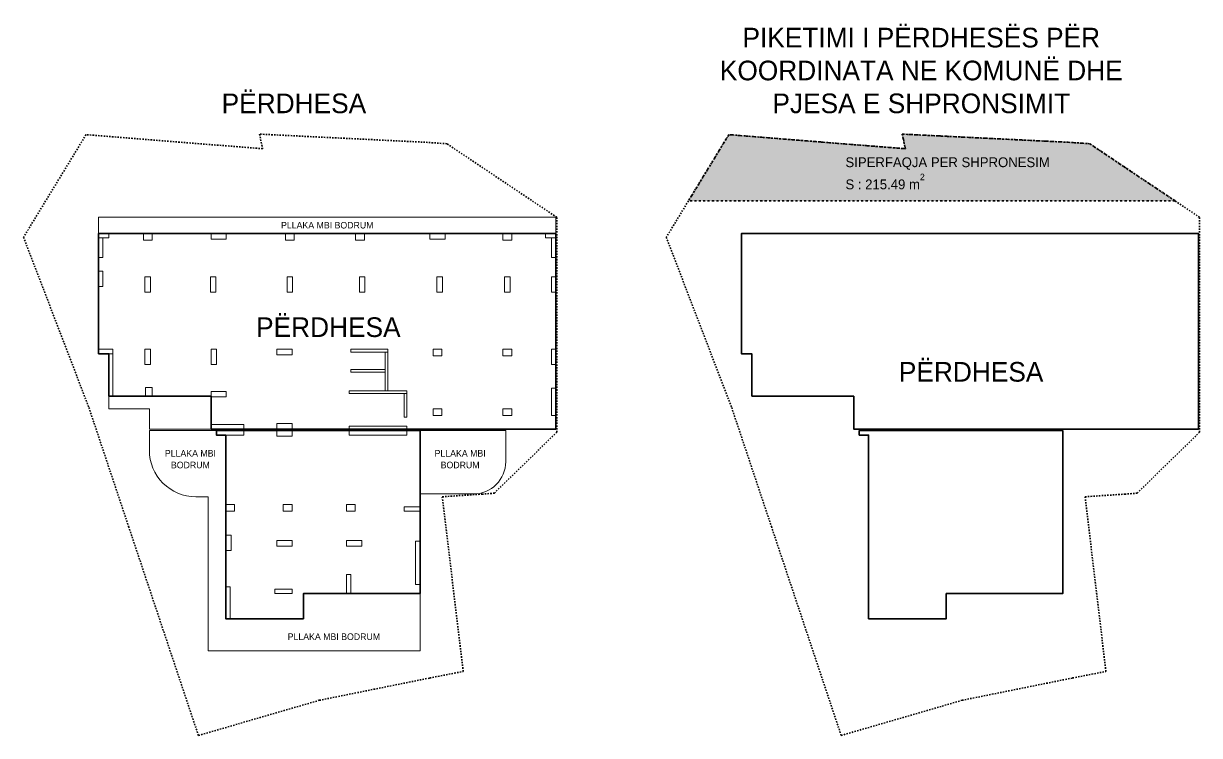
# Model space of a CAD drawing. Header units: millimetres. Extents: x 183280 to 521041, y -188189 to -122473.
# Drawn here: x 413287 to 521041, y -188189 to -122971 of the extents above; entities that cross this region are included whole.
import ezdxf

# ---------------------------------------------------------------- set-up
doc = ezdxf.new("R2010")
doc.units = ezdxf.units.MM
doc.header["$MEASUREMENT"] = 0
doc.linetypes.add('Dashed', pattern=[254, 127, -127])
doc.linetypes.add('Dot & Dashed', pattern=[402.166657, 190.5, -105.833333, 0, -105.833324])
for name, color, linetype, lineweight in [('2D Drafting - General_Pen_No__46', 5, 'Continuous', 25), ('A - Perdhesa polyline_Pen_No__6', 5, 'Continuous', 35), ('A - Shtyllat_Pen_No__20', 1, 'Continuous', 0)]:
    doc.layers.add(name, color=color, linetype=linetype, lineweight=lineweight)
for name, color, linetype, lineweight, true_color in [('2D Drafting - General_Pen_No__82', 7, 'Continuous', 20, 0xaaaaaa), ('2D Drafting - General_Pen_No__88', 7, 'Continuous', 20, 0xfd4435), ('A - Akset_Pen_No__8', 7, 'Continuous', 35, 0xa80f02), ('A - Bodrum -2 poliline_Pen_No__91', 171, 'Continuous', 13, 0xaaaaff), ('A - Fill Ndertesat_Pen_No__119', 7, 'Continuous', 13, 0xdecbcb), ('A - Fill Ndertesat_Pen_No__92', 7, 'Continuous', 13, 0xbf8080), ('A - Parcelat_Pen_No__8', 7, 'Continuous', 35, 0xa80f02)]:
    doc.layers.add(name, color=color, linetype=linetype, lineweight=lineweight, true_color=true_color)
doc.layers.add('A - Shtyllat', color=7, linetype='Continuous')
doc.styles.add('GENERATED_STYLE_2', font='GOTHIC.TTF')

# ---------------------------------------------------------------- blocks, each defined once
blk = doc.blocks.new('Column_329', base_point=(457618, -142516))
at = {"layer": 'A - Shtyllat_Pen_No__20', "color": 1, "linetype": 'Continuous', "lineweight": 0, "flags": 128}
blk.add_lwpolyline([(458018, -142816), (458018, -142216), (457218, -142216), (457218, -142816)], close=True, dxfattribs=at)
blk = doc.blocks.new('Column_330', base_point=(444318, -146866))
at = {"layer": 'A - Shtyllat_Pen_No__20', "color": 1, "linetype": 'Continuous', "lineweight": 0, "flags": 128}
blk.add_lwpolyline([(444568, -146166), (444068, -146166), (444068, -147566), (444568, -147566)], close=True, dxfattribs=at)
blk = doc.blocks.new('Column_331', base_point=(461868, -157616))
at = {"layer": 'A - Shtyllat_Pen_No__20', "color": 1, "linetype": 'Continuous', "lineweight": 0, "flags": 128}
blk.add_lwpolyline([(462068, -156366), (461668, -156366), (461668, -158866), (462068, -158866)], close=True, dxfattribs=at)
blk = doc.blocks.new('Column_332', base_point=(451218, -153116))
at = {"layer": 'A - Shtyllat_Pen_No__20', "color": 1, "linetype": 'Continuous', "lineweight": 0, "flags": 128}
blk.add_lwpolyline([(450818, -152816), (450818, -153416), (451618, -153416), (451618, -152816)], close=True, dxfattribs=at)
blk = doc.blocks.new('Column_333', base_point=(444118, -142516))
at = {"layer": 'A - Shtyllat_Pen_No__20', "color": 1, "linetype": 'Continuous', "lineweight": 0, "flags": 128}
blk.add_lwpolyline([(443718, -142216), (443718, -142816), (444518, -142816), (444518, -142216)], close=True, dxfattribs=at)
blk = doc.blocks.new('Column_334', base_point=(437488, -167336))
at = {"layer": 'A - Shtyllat_Pen_No__20', "color": 1, "linetype": 'Continuous', "lineweight": 0, "flags": 128}
blk.add_lwpolyline([(437888, -167636), (437888, -167036), (437088, -167036), (437088, -167636)], close=True, dxfattribs=at)
blk = doc.blocks.new('Column_335', base_point=(437188, -170586))
at = {"layer": 'A - Shtyllat_Pen_No__20', "color": 1, "linetype": 'Continuous', "lineweight": 0, "flags": 128}
blk.add_lwpolyline([(437888, -170836), (437888, -170336), (436488, -170336), (436488, -170836)], close=True, dxfattribs=at)
blk = doc.blocks.new('Column_336', base_point=(448293, -157941))
at = {"layer": 'A - Shtyllat_Pen_No__20', "color": 1, "linetype": 'Continuous', "lineweight": 0, "flags": 128}
blk.add_lwpolyline([(448418, -156866), (448168, -156866), (448168, -159016), (448418, -159016)], close=True, dxfattribs=at)
blk = doc.blocks.new('Column_337', base_point=(437188, -159866))
at = {"layer": 'A - Shtyllat_Pen_No__20', "color": 1, "linetype": 'Continuous', "lineweight": 0, "flags": 128}
blk.add_lwpolyline([(437888, -160116), (437888, -159616), (436488, -159616), (436488, -160116)], close=True, dxfattribs=at)
blk = doc.blocks.new('Column_338', base_point=(444968, -152941))
at = {"layer": 'A - Shtyllat_Pen_No__20', "color": 1, "linetype": 'Continuous', "lineweight": 0, "flags": 128}
blk.add_lwpolyline([(443268, -152816), (443268, -153066), (446668, -153066), (446668, -152816)], close=True, dxfattribs=at)
blk = doc.blocks.new('Column_339', base_point=(443288, -167336))
at = {"layer": 'A - Shtyllat_Pen_No__20', "color": 1, "linetype": 'Continuous', "lineweight": 0, "flags": 128}
blk.add_lwpolyline([(443688, -167636), (443688, -167036), (442888, -167036), (442888, -167636)], close=True, dxfattribs=at)
blk = doc.blocks.new('Column_340', base_point=(420643, -142416))
at = {"layer": 'A - Shtyllat_Pen_No__20', "color": 1, "linetype": 'Continuous', "lineweight": 0, "flags": 128}
blk.add_lwpolyline([(421118, -142616), (421118, -142216), (420168, -142216), (420168, -142616)], close=True, dxfattribs=at)
blk = doc.blocks.new('Column_341', base_point=(437103, -174985))
at = {"layer": 'A - Shtyllat_Pen_No__20', "color": 1, "linetype": 'Continuous', "lineweight": 0, "flags": 128}
blk.add_lwpolyline([(437888, -175185), (437888, -174785), (436318, -174785), (436318, -175185)], close=True, dxfattribs=at)
blk = doc.blocks.new('Column_342', base_point=(461868, -143516))
at = {"layer": 'A - Shtyllat_Pen_No__20', "color": 1, "linetype": 'Continuous', "lineweight": 0, "flags": 128}
blk.add_lwpolyline([(462068, -142616), (461668, -142616), (461668, -144416), (462068, -144416)], close=True, dxfattribs=at)
blk = doc.blocks.new('Column_343', base_point=(424668, -153516))
at = {"layer": 'A - Shtyllat_Pen_No__20', "color": 1, "linetype": 'Continuous', "lineweight": 0, "flags": 128}
blk.add_lwpolyline([(424918, -152816), (424418, -152816), (424418, -154216), (424918, -154216)], close=True, dxfattribs=at)
blk = doc.blocks.new('Column_344', base_point=(420368, -143516))
at = {"layer": 'A - Shtyllat_Pen_No__20', "color": 1, "linetype": 'Continuous', "lineweight": 0, "flags": 128}
blk.add_lwpolyline([(420568, -142616), (420168, -142616), (420168, -144416), (420568, -144416)], close=True, dxfattribs=at)
blk = doc.blocks.new('Column_345', base_point=(457618, -146866))
at = {"layer": 'A - Shtyllat_Pen_No__20', "color": 1, "linetype": 'Continuous', "lineweight": 0, "flags": 128}
blk.add_lwpolyline([(457868, -146166), (457368, -146166), (457368, -147566), (457868, -147566)], close=True, dxfattribs=at)
blk = doc.blocks.new('Column_346', base_point=(449418, -172373))
at = {"layer": 'A - Shtyllat_Pen_No__20', "color": 1, "linetype": 'Continuous', "lineweight": 0, "flags": 128}
blk.add_lwpolyline([(449618, -170398), (449218, -170398), (449218, -174348), (449618, -174348)], close=True, dxfattribs=at)
blk = doc.blocks.new('Column_347', base_point=(432018, -176036))
at = {"layer": 'A - Shtyllat_Pen_No__20', "color": 1, "linetype": 'Continuous', "lineweight": 0, "flags": 128}
blk.add_lwpolyline([(432218, -174581), (431818, -174581), (431818, -177491), (432218, -177491)], close=True, dxfattribs=at)
blk = doc.blocks.new('Column_348', base_point=(424668, -146866))
at = {"layer": 'A - Shtyllat_Pen_No__20', "color": 1, "linetype": 'Continuous', "lineweight": 0, "flags": 128}
blk.add_lwpolyline([(424918, -146166), (424418, -146166), (424418, -147566), (424918, -147566)], close=True, dxfattribs=at)
blk = doc.blocks.new('Column_349', base_point=(432218, -160466))
at = {"layer": 'A - Shtyllat_Pen_No__20', "color": 1, "linetype": 'Continuous', "lineweight": 0, "flags": 128}
blk.add_lwpolyline([(433468, -160666), (433468, -160266), (430968, -160266), (430968, -160666)], close=True, dxfattribs=at)
blk = doc.blocks.new('Column_350', base_point=(446543, -154841))
at = {"layer": 'A - Shtyllat_Pen_No__20', "color": 1, "linetype": 'Continuous', "lineweight": 0, "flags": 128}
blk.add_lwpolyline([(446668, -153066), (446418, -153066), (446418, -156616), (446668, -156616)], close=True, dxfattribs=at)
blk = doc.blocks.new('Column_351', base_point=(443088, -174310))
at = {"layer": 'A - Shtyllat_Pen_No__20', "color": 1, "linetype": 'Continuous', "lineweight": 0, "flags": 128}
blk.add_lwpolyline([(443288, -173435), (442888, -173435), (442888, -175185), (443288, -175185)], close=True, dxfattribs=at)
blk = doc.blocks.new('Column_352', base_point=(461593, -142416))
at = {"layer": 'A - Shtyllat_Pen_No__20', "color": 1, "linetype": 'Continuous', "lineweight": 0, "flags": 128}
blk.add_lwpolyline([(462068, -142616), (462068, -142216), (461118, -142216), (461118, -142616)], close=True, dxfattribs=at)
blk = doc.blocks.new('Column_353', base_point=(445767, -160466))
at = {"layer": 'A - Shtyllat_Pen_No__20', "color": 1, "linetype": 'Continuous', "lineweight": 0, "flags": 128}
blk.add_lwpolyline([(443117, -160266), (443117, -160666), (448417, -160666), (448417, -160266)], close=True, dxfattribs=at)
blk = doc.blocks.new('Column_354', base_point=(432218, -167336))
at = {"layer": 'A - Shtyllat_Pen_No__20', "color": 1, "linetype": 'Continuous', "lineweight": 0, "flags": 128}
blk.add_lwpolyline([(431818, -167036), (431818, -167636), (432618, -167636), (432618, -167036)], close=True, dxfattribs=at)
blk = doc.blocks.new('Column_355', base_point=(448893, -167436))
at = {"layer": 'A - Shtyllat_Pen_No__20', "color": 1, "linetype": 'Continuous', "lineweight": 0, "flags": 128}
blk.add_lwpolyline([(449618, -167636), (449618, -167236), (448168, -167236), (448168, -167636)], close=True, dxfattribs=at)
blk = doc.blocks.new('Column_356', base_point=(431168, -156916))
at = {"layer": 'A - Shtyllat_Pen_No__20', "color": 1, "linetype": 'Continuous', "lineweight": 0, "flags": 128}
blk.add_lwpolyline([(431868, -157166), (431868, -156666), (430468, -156666), (430468, -157166)], close=True, dxfattribs=at)
blk = doc.blocks.new('Column_357', base_point=(431168, -142466))
at = {"layer": 'A - Shtyllat_Pen_No__20', "color": 1, "linetype": 'Continuous', "lineweight": 0, "flags": 128}
blk.add_lwpolyline([(431868, -142716), (431868, -142216), (430468, -142216), (430468, -142716)], close=True, dxfattribs=at)
blk = doc.blocks.new('Column_358', base_point=(430718, -153516))
at = {"layer": 'A - Shtyllat_Pen_No__20', "color": 1, "linetype": 'Continuous', "lineweight": 0, "flags": 128}
blk.add_lwpolyline([(430968, -152816), (430468, -152816), (430468, -154216), (430968, -154216)], close=True, dxfattribs=at)
blk = doc.blocks.new('Column_359', base_point=(437188, -160516))
at = {"layer": 'A - Shtyllat_Pen_No__20', "color": 1, "linetype": 'Continuous', "lineweight": 0, "flags": 128}
blk.add_lwpolyline([(437888, -160766), (437888, -160266), (436488, -160266), (436488, -160766)], close=True, dxfattribs=at)
blk = doc.blocks.new('Column_360', base_point=(444843, -154791))
at = {"layer": 'A - Shtyllat_Pen_No__20', "color": 1, "linetype": 'Continuous', "lineweight": 0, "flags": 128}
blk.add_lwpolyline([(443268, -154666), (443268, -154916), (446418, -154916), (446418, -154666)], close=True, dxfattribs=at)
blk = doc.blocks.new('Column_361', base_point=(451218, -142466))
at = {"layer": 'A - Shtyllat_Pen_No__20', "color": 1, "linetype": 'Continuous', "lineweight": 0, "flags": 128}
blk.add_lwpolyline([(451918, -142716), (451918, -142216), (450518, -142216), (450518, -142716)], close=True, dxfattribs=at)
blk = doc.blocks.new('Column_362', base_point=(457618, -153116))
at = {"layer": 'A - Shtyllat_Pen_No__20', "color": 1, "linetype": 'Continuous', "lineweight": 0, "flags": 128}
blk.add_lwpolyline([(457218, -152816), (457218, -153416), (458018, -153416), (458018, -152816)], close=True, dxfattribs=at)
blk = doc.blocks.new('Column_363', base_point=(443588, -170586))
at = {"layer": 'A - Shtyllat_Pen_No__20', "color": 1, "linetype": 'Continuous', "lineweight": 0, "flags": 128}
blk.add_lwpolyline([(444288, -170836), (444288, -170336), (442888, -170336), (442888, -170836)], close=True, dxfattribs=at)
blk = doc.blocks.new('Column_364', base_point=(420818, -153016))
at = {"layer": 'A - Shtyllat_Pen_No__20', "color": 1, "linetype": 'Continuous', "lineweight": 0, "flags": 128}
blk.add_lwpolyline([(420168, -152816), (420168, -153216), (421468, -153216), (421468, -152816)], close=True, dxfattribs=at)
blk = doc.blocks.new('Column_365', base_point=(437188, -153066))
at = {"layer": 'A - Shtyllat_Pen_No__20', "color": 1, "linetype": 'Continuous', "lineweight": 0, "flags": 128}
blk.add_lwpolyline([(437888, -153316), (437888, -152816), (436488, -152816), (436488, -153316)], close=True, dxfattribs=at)
blk = doc.blocks.new('Column_366', base_point=(445768, -156741))
at = {"layer": 'A - Shtyllat_Pen_No__20', "color": 1, "linetype": 'Continuous', "lineweight": 0, "flags": 128}
blk.add_lwpolyline([(443118, -156616), (443118, -156866), (448418, -156866), (448418, -156616)], close=True, dxfattribs=at)
blk = doc.blocks.new('Column_367', base_point=(461868, -153516))
at = {"layer": 'A - Shtyllat_Pen_No__20', "color": 1, "linetype": 'Continuous', "lineweight": 0, "flags": 128}
blk.add_lwpolyline([(462068, -152816), (461668, -152816), (461668, -154216), (462068, -154216)], close=True, dxfattribs=at)
blk = doc.blocks.new('Column_368', base_point=(420368, -146366))
at = {"layer": 'A - Shtyllat_Pen_No__20', "color": 1, "linetype": 'Continuous', "lineweight": 0, "flags": 128}
blk.add_lwpolyline([(420568, -145666), (420168, -145666), (420168, -147066), (420568, -147066)], close=True, dxfattribs=at)
blk = doc.blocks.new('Column_369', base_point=(430668, -146866))
at = {"layer": 'A - Shtyllat_Pen_No__20', "color": 1, "linetype": 'Continuous', "lineweight": 0, "flags": 128}
blk.add_lwpolyline([(430918, -146166), (430418, -146166), (430418, -147566), (430918, -147566)], close=True, dxfattribs=at)
blk = doc.blocks.new('Column_370', base_point=(432068, -170536))
at = {"layer": 'A - Shtyllat_Pen_No__20', "color": 1, "linetype": 'Continuous', "lineweight": 0, "flags": 128}
blk.add_lwpolyline([(431818, -171236), (432318, -171236), (432318, -169836), (431818, -169836)], close=True, dxfattribs=at)
blk = doc.blocks.new('Column_371', base_point=(461868, -146866))
at = {"layer": 'A - Shtyllat_Pen_No__20', "color": 1, "linetype": 'Continuous', "lineweight": 0, "flags": 128}
blk.add_lwpolyline([(462068, -146166), (461668, -146166), (461668, -147566), (462068, -147566)], close=True, dxfattribs=at)
blk = doc.blocks.new('Column_372', base_point=(424668, -142516))
at = {"layer": 'A - Shtyllat_Pen_No__20', "color": 1, "linetype": 'Continuous', "lineweight": 0, "flags": 128}
blk.add_lwpolyline([(424268, -142216), (424268, -142816), (425068, -142816), (425068, -142216)], close=True, dxfattribs=at)
blk = doc.blocks.new('Column_373', base_point=(451418, -146866))
at = {"layer": 'A - Shtyllat_Pen_No__20', "color": 1, "linetype": 'Continuous', "lineweight": 0, "flags": 128}
blk.add_lwpolyline([(451668, -146166), (451168, -146166), (451168, -147566), (451668, -147566)], close=True, dxfattribs=at)
blk = doc.blocks.new('Column_374', base_point=(457618, -158566))
at = {"layer": 'A - Shtyllat_Pen_No__20', "color": 1, "linetype": 'Continuous', "lineweight": 0, "flags": 128}
blk.add_lwpolyline([(458018, -158866), (458018, -158266), (457218, -158266), (457218, -158866)], close=True, dxfattribs=at)
blk = doc.blocks.new('Column_375', base_point=(445768, -159991))
at = {"layer": 'A - Shtyllat_Pen_No__20', "color": 1, "linetype": 'Continuous', "lineweight": 0, "flags": 128}
blk.add_lwpolyline([(443118, -159866), (443118, -160116), (448418, -160116), (448418, -159866)], close=True, dxfattribs=at)
blk = doc.blocks.new('Column_376', base_point=(437688, -146866))
at = {"layer": 'A - Shtyllat_Pen_No__20', "color": 1, "linetype": 'Continuous', "lineweight": 0, "flags": 128}
blk.add_lwpolyline([(437938, -146166), (437438, -146166), (437438, -147566), (437938, -147566)], close=True, dxfattribs=at)
blk = doc.blocks.new('Column_377', base_point=(431968, -159916))
at = {"layer": 'A - Shtyllat_Pen_No__20', "color": 1, "linetype": 'Continuous', "lineweight": 0, "flags": 128}
blk.add_lwpolyline([(433468, -160116), (433468, -159716), (430468, -159716), (430468, -160116)], close=True, dxfattribs=at)
blk = doc.blocks.new('Column_378', base_point=(451218, -158566))
at = {"layer": 'A - Shtyllat_Pen_No__20', "color": 1, "linetype": 'Continuous', "lineweight": 0, "flags": 128}
blk.add_lwpolyline([(451618, -158866), (451618, -158266), (450818, -158266), (450818, -158866)], close=True, dxfattribs=at)
blk = doc.blocks.new('Column_379', base_point=(437688, -142516))
at = {"layer": 'A - Shtyllat_Pen_No__20', "color": 1, "linetype": 'Continuous', "lineweight": 0, "flags": 128}
blk.add_lwpolyline([(437288, -142216), (437288, -142816), (438088, -142816), (438088, -142216)], close=True, dxfattribs=at)
blk = doc.blocks.new('Column_380', base_point=(421293, -155166))
at = {"layer": 'A - Shtyllat_Pen_No__20', "color": 1, "linetype": 'Continuous', "lineweight": 0, "flags": 128}
blk.add_lwpolyline([(421468, -153216), (421118, -153216), (421118, -157116), (421468, -157116)], close=True, dxfattribs=at)
blk = doc.blocks.new('Column_381', base_point=(424768, -156716))
at = {"layer": 'A - Shtyllat_Pen_No__20', "color": 1, "linetype": 'Continuous', "lineweight": 0, "flags": 128}
blk.add_lwpolyline([(424468, -157116), (425068, -157116), (425068, -156316), (424468, -156316)], close=True, dxfattribs=at)

msp = doc.modelspace()

# ---------------------------------------------------------------- hatches: boundary and pattern name
at = {"layer": 'A - Fill Ndertesat_Pen_No__119', "linetype": 'Continuous', "lineweight": 13, "true_color": 0xdecbcb}
h = msp.add_hatch(dxfattribs=at)
h.set_pattern_fill('Dashed', color=254, style=0, pattern_type=2)
h.set_pattern_definition([(45, (0, 0), (-110.308654, 110.308654), [116.999996, -39]), (45, (4e-14, 110.31), (-110.308654, 110.308654), [116.999996, -39])])
h.paths.add_polyline_path([(518799, -139216), (510976, -133982), (508969, -133847), (493808, -133103), (494089, -134443), (477914, -133151), (474217, -139216)])

# ---------------------------------------------------------------- linework, layer by layer
at = {"layer": 'A - Akset_Pen_No__8', "color": 14, "linetype": 'Dashed', "lineweight": 35, "true_color": 0xa80f02}
for points in [[(413287, -142551), (413831, -143968), (419278, -158150), (422916, -169043), (429312, -188189), (440391, -184968), (450517, -182922), (453572, -182324), (451663, -166322), (455299, -166081), (456429, -165989), (462143, -160416), (462143, -140716), (452078, -133982), (450071, -133847), (434910, -133103), (435191, -134443), (419016, -133151)], [(472185, -142551), (472729, -143968), (478176, -158150), (481815, -169043), (488210, -188189), (499289, -184968), (509416, -182922), (512470, -182324), (510561, -166322), (514197, -166081), (515328, -165989), (521041, -160416), (521041, -140716), (510976, -133982), (508969, -133847), (493808, -133103), (494089, -134443), (477914, -133151)]]:
    msp.add_lwpolyline(points, close=True, dxfattribs=at)
at = {"layer": 'A - Bodrum -2 poliline_Pen_No__91', "color": 161, "linetype": 'Continuous', "lineweight": 13, "true_color": 0xaaaaff}
for points in [[(420168, -142216), (420168, -140716), (462068, -140716), (462068, -142216)], [(430468, -160116), (424818, -160116), (424818, -158266), (421118, -158266), (421118, -157116)]]:
    msp.add_lwpolyline(points, dxfattribs=at)
for points in [[(449618, -175185), (449618, -180435), (430218, -180435), (430218, -166316), (429068, -166316, -0.4142136), (424818, -162066), (424818, -160266), (430968, -160266)], [(449618, -160266), (457468, -160266), (457468, -163116, -0.414229), (454518, -166066), (449618, -166066)]]:
    msp.add_lwpolyline(points, format="xyb", dxfattribs=at)
at = {"layer": 'A - Parcelat_Pen_No__8', "color": 14, "linetype": 'Dot & Dashed', "lineweight": 35, "true_color": 0xa80f02, "flags": 128}
msp.add_lwpolyline([(518799, -139216), (474217, -139216), (477914, -133151), (494089, -134443), (493808, -133103), (508969, -133847), (510976, -133982)], close=True, dxfattribs=at)
at = {"layer": 'A - Perdhesa polyline_Pen_No__6', "color": 5, "linetype": 'Continuous', "lineweight": 35}
for points in [[(421118, -157116), (430468, -157116), (430468, -160116), (462068, -160116), (462068, -142216), (420168, -142216), (420168, -153216), (421118, -153216)], [(480016, -157116), (489366, -157116), (489366, -160116), (520966, -160116), (520966, -142216), (479066, -142216), (479066, -153216), (480016, -153216)], [(430968, -160266), (430968, -160666), (431818, -160666), (431818, -177491), (438938, -177491), (438938, -175185), (449618, -175185), (449618, -160266)], [(489866, -160266), (489866, -160666), (490716, -160666), (490716, -177491), (497836, -177491), (497836, -175185), (508516, -175185), (508516, -160266)]]:
    msp.add_lwpolyline(points, close=True, dxfattribs=at)

# ---------------------------------------------------------------- block references
at = {"layer": 'A - Shtyllat', "color": 1, "lineweight": 0}
for name, p in [('Column_340', (420643, -142416)), ('Column_372', (424668, -142516)), ('Column_357', (431168, -142466)), ('Column_379', (437688, -142516)), ('Column_333', (444118, -142516)), ('Column_361', (451218, -142466)), ('Column_329', (457618, -142516)), ('Column_352', (461593, -142416)), ('Column_344', (420368, -143516)), ('Column_342', (461868, -143516)), ('Column_368', (420368, -146366)), ('Column_348', (424668, -146866)), ('Column_369', (430668, -146866)), ('Column_376', (437688, -146866)), ('Column_330', (444318, -146866)), ('Column_373', (451418, -146866)), ('Column_345', (457618, -146866)), ('Column_371', (461868, -146866)), ('Column_364', (420818, -153016)), ('Column_343', (424668, -153516)), ('Column_358', (430718, -153516)), ('Column_365', (437188, -153066)), ('Column_338', (444968, -152941)), ('Column_332', (451218, -153116)), ('Column_362', (457618, -153116)), ('Column_367', (461868, -153516)), ('Column_380', (421293, -155166)), ('Column_350', (446543, -154841)), ('Column_360', (444843, -154791)), ('Column_381', (424768, -156716)), ('Column_356', (431168, -156916)), ('Column_366', (445768, -156741)), ('Column_336', (448293, -157941)), ('Column_331', (461868, -157616)), ('Column_378', (451218, -158566)), ('Column_374', (457618, -158566)), ('Column_377', (431968, -159916)), ('Column_349', (432218, -160466)), ('Column_337', (437188, -159866)), ('Column_359', (437188, -160516)), ('Column_353', (445767, -160466)), ('Column_375', (445768, -159991)), ('Column_354', (432218, -167336)), ('Column_334', (437488, -167336)), ('Column_339', (443288, -167336)), ('Column_355', (448893, -167436)), ('Column_370', (432068, -170536)), ('Column_335', (437188, -170586)), ('Column_363', (443588, -170586)), ('Column_346', (449418, -172373)), ('Column_351', (443088, -174310)), ('Column_347', (432018, -176036)), ('Column_341', (437103, -174985))]:
    msp.add_blockref(name, p, dxfattribs=at)

# ---------------------------------------------------------------- texts
at = {"layer": '2D Drafting - General_Pen_No__46', "color": 5, "linetype": 'Continuous', "lineweight": 25, "char_height": 1800, "attachment_point": 8, "style": 'GENERATED_STYLE_2'}
for insert in [(441218, -151713), (500116, -155803)]:
    msp.add_mtext('\\A1;{\\pqc;\\fCentury Gothic|b0|i0|c0|p34;PËRDHESA}', dxfattribs=dict(at, insert=insert))
at = {"layer": '2D Drafting - General_Pen_No__82', "color": 253, "linetype": 'Continuous', "lineweight": 20, "true_color": 0xaaaaaa, "char_height": 600, "attachment_point": 8, "style": 'GENERATED_STYLE_2'}
for insert in [(441118, -141755), (441726, -179448)]:
    msp.add_mtext('\\A1;{\\pqc;\\fCentury Gothic|b0|i0|c0|p34;PLLAKA MBI BODRUM}', dxfattribs=dict(at, insert=insert))
at = {"layer": '2D Drafting - General_Pen_No__82', "color": 253, "linetype": 'Continuous', "lineweight": 20, "true_color": 0xaaaaaa, "char_height": 600, "attachment_point": 8, "line_spacing_factor": 1.0699, "style": 'GENERATED_STYLE_2'}
for insert in [(428579, -163721), (453294, -163721)]:
    msp.add_mtext('\\A1;{\\pqc;\\fCentury Gothic|b0|i0|c0|p34;PLLAKA MBI \\P\\pqc;\\fCentury Gothic|b0|i0|c0|p34;BODRUM}', dxfattribs=dict(at, insert=insert))
at = {"layer": '2D Drafting - General_Pen_No__88', "color": 20, "linetype": 'Continuous', "lineweight": 20, "true_color": 0xfd4435, "insert": (495550, -131209), "char_height": 1800, "width": 42100, "attachment_point": 8, "line_spacing_factor": 1.00351, "style": 'GENERATED_STYLE_2'}
msp.add_mtext('\\A1;{\\pqc;\\fCentury Gothic|b0|i0|c0|p34;PIKETIMI I PËRDHESËS PËR KOORDINATA NE KOMUNË\\fCentury Gothic|b0|i0|c0|p34; DHE PJESA E SHPRONSIMIT}', dxfattribs=at)
at = {"layer": '2D Drafting - General_Pen_No__88', "color": 20, "linetype": 'Continuous', "lineweight": 20, "true_color": 0xfd4435, "insert": (438064, -131209), "char_height": 1800, "attachment_point": 8, "style": 'GENERATED_STYLE_2'}
msp.add_mtext('\\A1;{\\pqc;\\fCentury Gothic|b0|i0|c0|p34;PËRDHESA}', dxfattribs=at)
at = {"layer": 'A - Fill Ndertesat_Pen_No__92', "color": 23, "lineweight": 13, "true_color": 0xbf8080, "insert": (488603, -138167), "char_height": 900, "attachment_point": 7, "style": 'GENERATED_STYLE_2'}
msp.add_mtext('{\\fCentury Gothic|b0|i0|c0|p34;SIPERFAQJA PER SHPRONESIM^M^JS : 215.49 m{\\H0.66x;\\S2^  ;}}', dxfattribs=at)

doc.saveas('drawing.dxf')
